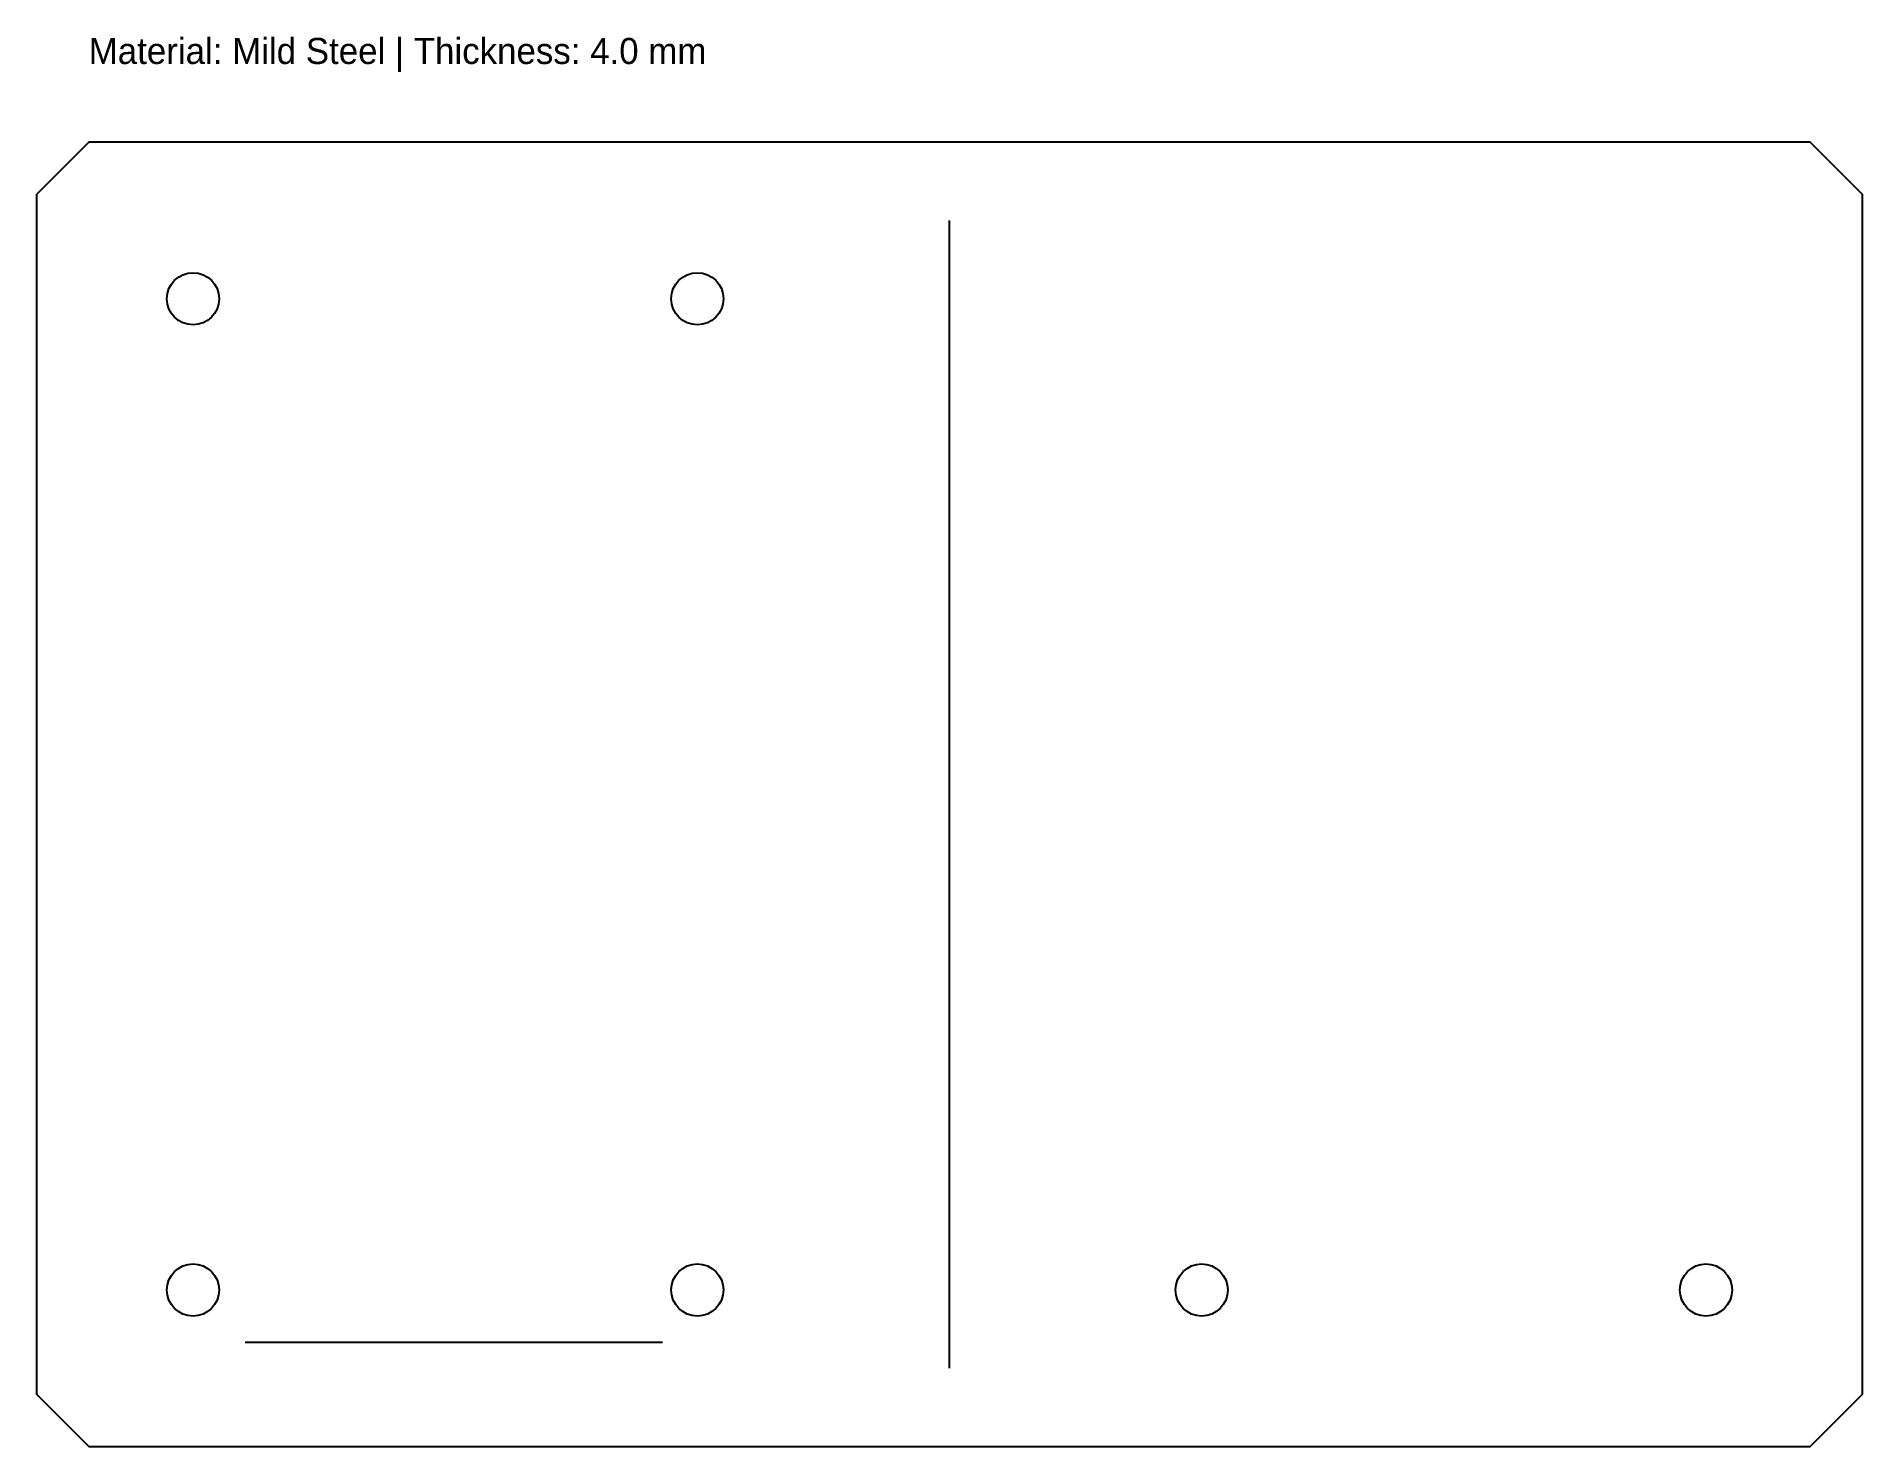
# Model space of a CAD drawing. Header units: metres. Extents: x 0 to 350, y 0 to 270.
import ezdxf

# ---------------------------------------------------------------- set-up
doc = ezdxf.new("R2010")
doc.units = ezdxf.units.M

msp = doc.modelspace()

# ---------------------------------------------------------------- linework, layer by layer
at = {"layer": 'BRAKE'}
msp.add_line((175, 15), (175, 235), dxfattribs=at)
at = {"layer": 'HOLES'}
for centre in [(30, 220), (126.67, 220), (30, 30), (126.67, 30), (223.33, 30), (320, 30)]:
    msp.add_circle(centre, 5, dxfattribs=at)
at = {"layer": 'JOINTS', "linetype": 'CONTINUOUS'}
msp.add_line((40, 20), (120, 20), dxfattribs=at)
at = {"layer": 'PROFILE'}
msp.add_lwpolyline([(10, 0), (340, 0), (350, 10), (350, 240), (340, 250), (10, 250), (0, 240), (0, 10)], close=True, dxfattribs=at)

# ---------------------------------------------------------------- texts
at = {"layer": 'NOTES'}
msp.add_text('Material: Mild Steel | Thickness: 4.0 mm', height=5, dxfattribs=at).set_placement((10, 265))

doc.saveas('drawing.dxf')
